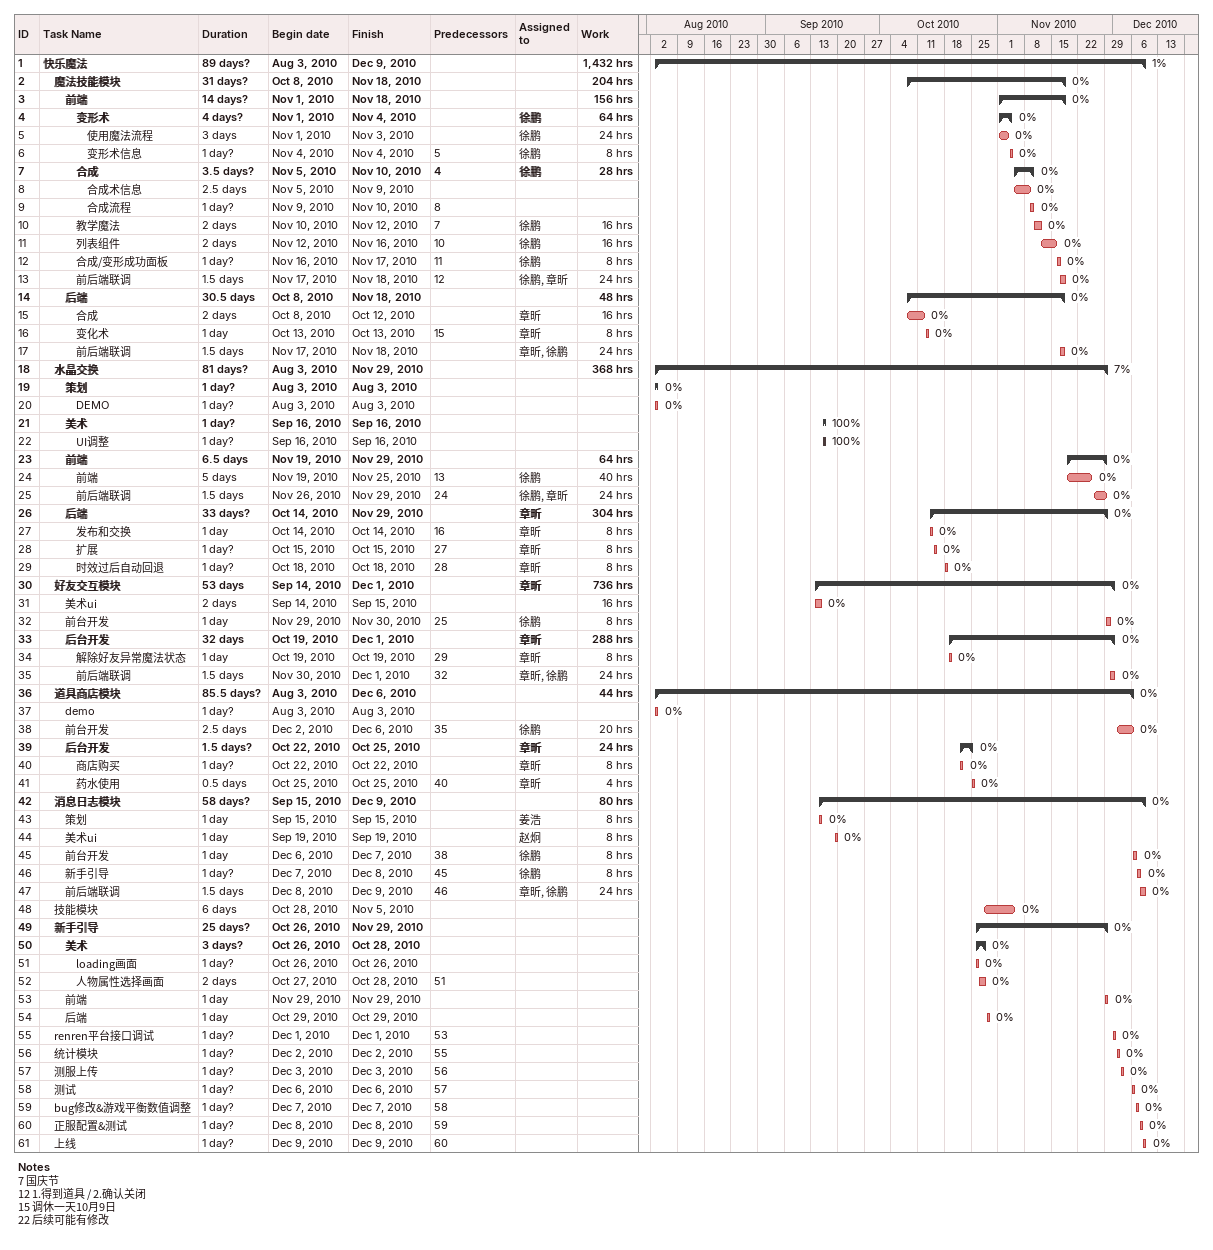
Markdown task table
| ID | Level | Task | Duration | Start | Finish | Predecessors | Resources | % complete | Work (h) |
|---|---|---|---|---|---|---|---|---|---|
| 1 | 1 | **快乐魔法** | 89d? | 2010-08-03 | 2010-12-09 |  |  | 1 | 1432 |
| 2 | 2 | **魔法技能模块** | 31d? | 2010-10-08 | 2010-11-18 |  |  | 0 | 204 |
| 3 | 3 | **前端** | 14d? | 2010-11-01 | 2010-11-18 |  |  | 0 | 156 |
| 4 | 4 | **变形术** | 4d? | 2010-11-01 | 2010-11-04 |  | 徐鹏 | 0 | 64 |
| 5 | 5 | 使用魔法流程 | 3d | 2010-11-01 | 2010-11-03 |  | 徐鹏 | 0 | 24 |
| 6 | 5 | 变形术信息 | 1d? | 2010-11-04 | 2010-11-04 | 5 | 徐鹏 | 0 | 8 |
| 7 | 4 | **合成** | 3.5d? | 2010-11-05 | 2010-11-10 | 4 | 徐鹏 | 0 | 28 |
| 8 | 5 | 合成术信息 | 2.5d | 2010-11-05 | 2010-11-09 |  |  | 0 |  |
| 9 | 5 | 合成流程 | 1d? | 2010-11-09 | 2010-11-10 | 8 |  | 0 |  |
| 10 | 4 | 教学魔法 | 2d | 2010-11-10 | 2010-11-12 | 7 | 徐鹏 | 0 | 16 |
| 11 | 4 | 列表组件 | 2d | 2010-11-12 | 2010-11-16 | 10 | 徐鹏 | 0 | 16 |
| 12 | 4 | 合成/变形成功面板 | 1d? | 2010-11-16 | 2010-11-17 | 11 | 徐鹏 | 0 | 8 |
| 13 | 4 | 前后端联调 | 1.5d | 2010-11-17 | 2010-11-18 | 12 | 徐鹏, 章昕 | 0 | 24 |
| 14 | 3 | **后端** | 30.5d | 2010-10-08 | 2010-11-18 |  |  | 0 | 48 |
| 15 | 4 | 合成 | 2d | 2010-10-08 | 2010-10-12 |  | 章昕 | 0 | 16 |
| 16 | 4 | 变化术 | 1d | 2010-10-13 | 2010-10-13 | 15 | 章昕 | 0 | 8 |
| 17 | 4 | 前后端联调 | 1.5d | 2010-11-17 | 2010-11-18 |  | 章昕, 徐鹏 | 0 | 24 |
| 18 | 2 | **水晶交换** | 81d? | 2010-08-03 | 2010-11-29 |  |  | 7 | 368 |
| 19 | 3 | **策划** | 1d? | 2010-08-03 | 2010-08-03 |  |  | 0 |  |
| 20 | 4 | DEMO | 1d? | 2010-08-03 | 2010-08-03 |  |  | 0 |  |
| 21 | 3 | **美术** | 1d? | 2010-09-16 | 2010-09-16 |  |  | 100 |  |
| 22 | 4 | UI调整 | 1d? | 2010-09-16 | 2010-09-16 |  |  | 100 |  |
| 23 | 3 | **前端** | 6.5d | 2010-11-19 | 2010-11-29 |  |  | 0 | 64 |
| 24 | 4 | 前端 | 5d | 2010-11-19 | 2010-11-25 | 13 | 徐鹏 | 0 | 40 |
| 25 | 4 | 前后端联调 | 1.5d | 2010-11-26 | 2010-11-29 | 24 | 徐鹏, 章昕 | 0 | 24 |
| 26 | 3 | **后端** | 33d? | 2010-10-14 | 2010-11-29 |  | 章昕 | 0 | 304 |
| 27 | 4 | 发布和交换 | 1d | 2010-10-14 | 2010-10-14 | 16 | 章昕 | 0 | 8 |
| 28 | 4 | 扩展 | 1d? | 2010-10-15 | 2010-10-15 | 27 | 章昕 | 0 | 8 |
| 29 | 4 | 时效过后自动回退 | 1d? | 2010-10-18 | 2010-10-18 | 28 | 章昕 | 0 | 8 |
| 30 | 2 | **好友交互模块** | 53d | 2010-09-14 | 2010-12-01 |  | 章昕 | 0 | 736 |
| 31 | 3 | 美术ui | 2d | 2010-09-14 | 2010-09-15 |  |  | 0 | 16 |
| 32 | 3 | 前台开发 | 1d | 2010-11-29 | 2010-11-30 | 25 | 徐鹏 | 0 | 8 |
| 33 | 3 | **后台开发** | 32d | 2010-10-19 | 2010-12-01 |  | 章昕 | 0 | 288 |
| 34 | 4 | 解除好友异常魔法状态 | 1d | 2010-10-19 | 2010-10-19 | 29 | 章昕 | 0 | 8 |
| 35 | 4 | 前后端联调 | 1.5d | 2010-11-30 | 2010-12-01 | 32 | 章昕, 徐鹏 | 0 | 24 |
| 36 | 2 | **道具商店模块** | 85.5d? | 2010-08-03 | 2010-12-06 |  |  | 0 | 44 |
| 37 | 3 | demo | 1d? | 2010-08-03 | 2010-08-03 |  |  | 0 |  |
| 38 | 3 | 前台开发 | 2.5d | 2010-12-02 | 2010-12-06 | 35 | 徐鹏 | 0 | 20 |
| 39 | 3 | **后台开发** | 1.5d? | 2010-10-22 | 2010-10-25 |  | 章昕 | 0 | 24 |
| 40 | 4 | 商店购买 | 1d? | 2010-10-22 | 2010-10-22 |  | 章昕 | 0 | 8 |
| 41 | 4 | 药水使用 | 0.5d | 2010-10-25 | 2010-10-25 | 40 | 章昕 | 0 | 4 |
| 42 | 2 | **消息日志模块** | 58d? | 2010-09-15 | 2010-12-09 |  |  | 0 | 80 |
| 43 | 3 | 策划 | 1d | 2010-09-15 | 2010-09-15 |  | 姜浩 | 0 | 8 |
| 44 | 3 | 美术ui | 1d | 2010-09-19 | 2010-09-19 |  | 赵炯 | 0 | 8 |
| 45 | 3 | 前台开发 | 1d | 2010-12-06 | 2010-12-07 | 38 | 徐鹏 | 0 | 8 |
| 46 | 3 | 新手引导 | 1d? | 2010-12-07 | 2010-12-08 | 45 | 徐鹏 | 0 | 8 |
| 47 | 3 | 前后端联调 | 1.5d | 2010-12-08 | 2010-12-09 | 46 | 章昕, 徐鹏 | 0 | 24 |
| 48 | 2 | 技能模块 | 6d | 2010-10-28 | 2010-11-05 |  |  | 0 |  |
| 49 | 2 | **新手引导** | 25d? | 2010-10-26 | 2010-11-29 |  |  | 0 |  |
| 50 | 3 | **美术** | 3d? | 2010-10-26 | 2010-10-28 |  |  | 0 |  |
| 51 | 4 | loading画面 | 1d? | 2010-10-26 | 2010-10-26 |  |  | 0 |  |
| 52 | 4 | 人物属性选择画面 | 2d | 2010-10-27 | 2010-10-28 | 51 |  | 0 |  |
| 53 | 3 | 前端 | 1d | 2010-11-29 | 2010-11-29 |  |  | 0 |  |
| 54 | 3 | 后端 | 1d | 2010-10-29 | 2010-10-29 |  |  | 0 |  |
| 55 | 2 | renren平台接口调试 | 1d? | 2010-12-01 | 2010-12-01 | 53 |  | 0 |  |
| 56 | 2 | 统计模块 | 1d? | 2010-12-02 | 2010-12-02 | 55 |  | 0 |  |
| 57 | 2 | 测服上传 | 1d? | 2010-12-03 | 2010-12-03 | 56 |  | 0 |  |
| 58 | 2 | 测试 | 1d? | 2010-12-06 | 2010-12-06 | 57 |  | 0 |  |
| 59 | 2 | bug修改&游戏平衡数值调整 | 1d? | 2010-12-07 | 2010-12-07 | 58 |  | 0 |  |
| 60 | 2 | 正服配置&测试 | 1d? | 2010-12-08 | 2010-12-08 | 59 |  | 0 |  |
| 61 | 2 | 上线 | 1d? | 2010-12-09 | 2010-12-09 | 60 |  | 0 |  |

Notes
- 7: 国庆节
- 12: 1.得到道具 / 2.确认关闭
- 15: 调休一天 10月9日
- 22: 后续可能有修改
